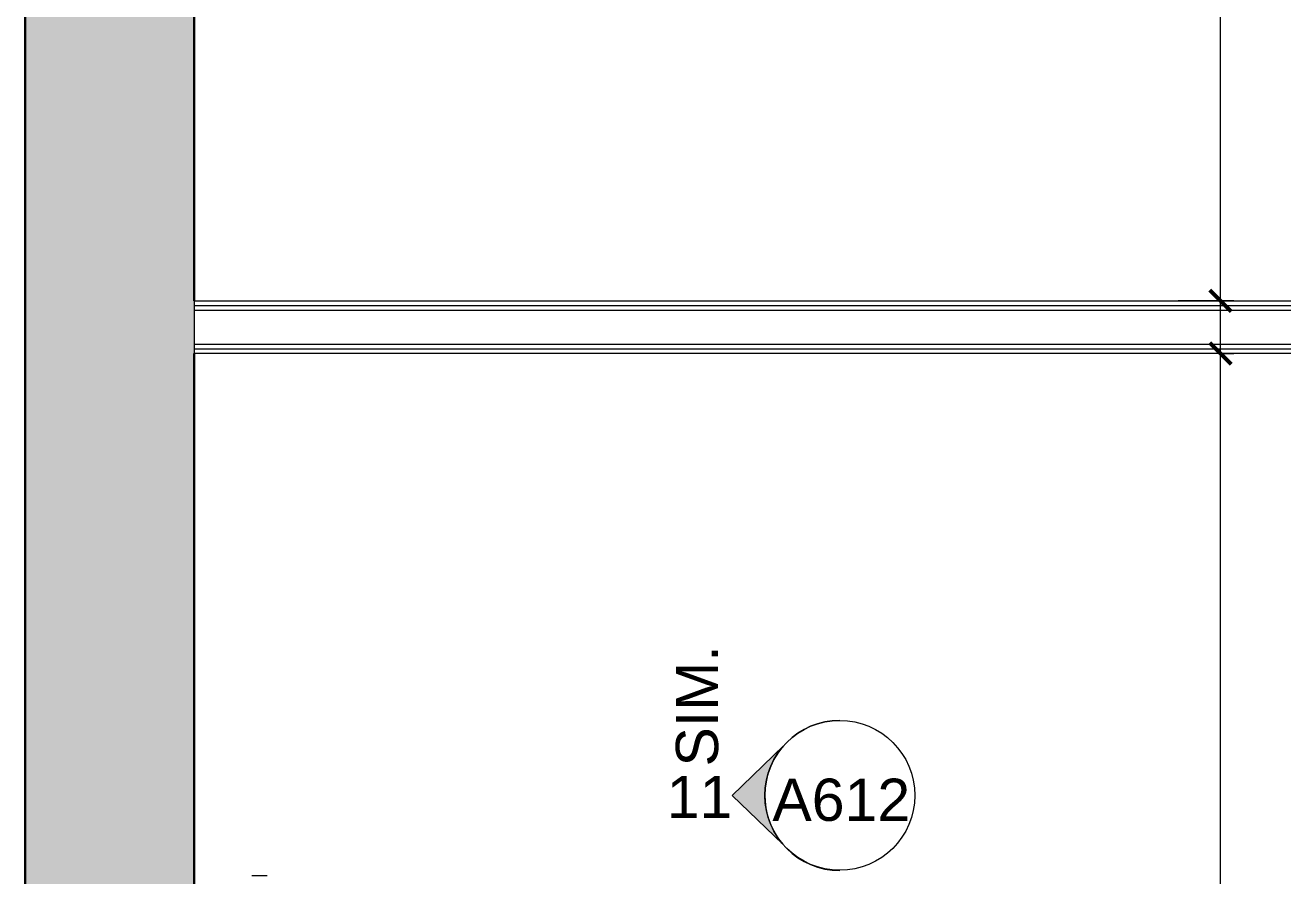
# Model space of a CAD drawing. Header units: inches. Extents: x -1176 to 1507, y -2587 to 978.
# Drawn here: x -1035.1 to -901, y -387.3 to -296.6 of the extents above; entities that cross this region are included whole.
import ezdxf

# ---------------------------------------------------------------- set-up
doc = ezdxf.new("R2010")
doc.units = ezdxf.units.IN
doc.header["$MEASUREMENT"] = 0
for name, color, linetype, lineweight in [('A-ANNO-DIMS', 211, 'Continuous', 9), ('A-ANNO-DIMS-48', 211, 'Continuous', 9), ('A-GENM', 13, 'Continuous', 18), ('A-WALL', 113, 'Continuous', 18), ('A-WALL-PATT', 111, 'Continuous', 18), ('G-ANNO-SYMB', 111, 'Continuous', 9), ('I-WALL', 2, 'Continuous', 18)]:
    doc.layers.add(name, color=color, linetype=linetype, lineweight=lineweight)
doc.styles.add('Arial', font='arial.ttf', dxfattribs={"height": 4.5})
doc.styles.add('Swis721 Lt BT', font='swissl.ttf', dxfattribs={"height": 4.5})
doc.dimstyles.new('OTJ_-_3_32__Linear__1_2__Tolerance_1', dxfattribs={"dimscale": 12, "dimtxt": 4.748918, "dimasz": 0.1875, "dimexe": 0.375, "dimexo": 0.25, "dimgap": 0.25, "dimtad": 1, "dimdec": 1, "dimrnd": 0.5, "dimzin": 3, "dimdsep": 46, "dimlunit": 4, "dimtxsty": 'Swis721 Lt BT', "dimblk1": 'OBLIQUE', "dimblk2": 'OBLIQUE', "dimsah": 1, "dimcen": 0.09, "dimdle": 0.375, "dimazin": 0, "dimtfac": 1, "dimtdec": 4, "dimtix": 1, "dimtmove": 0, "dimatfit": 3, "dimfxl": 1, "dimtvp": 1, "dimfrac": 2, "dimtolj": 1, "dimtzin": 0, "dimarcsym": 2})

# ---------------------------------------------------------------- blocks, each defined once
blk = doc.blocks.new('Cast_Iron_Radiator_8182 - Cast_Iron_Radiator_8182-V56-2nd Floor Construction')
at = {"layer": 'A-GENM', "lineweight": 9}
blk.add_line((-8.93, 0.82), (-8.93, -0.82), dxfattribs=at)
blk = doc.blocks.new('Elevation - Filled Arrow 2-347888-2nd Floor Construction')
at = {"layer": 'G-ANNO-SYMB'}
blk.add_circle((0, 0), 0.1664, dxfattribs=at)
blk = doc.blocks.new('Elevation - Filled Arrow-151867-2nd Floor Construction')
at = {"layer": 'G-ANNO-SYMB'}
h = blk.add_hatch(color=256, dxfattribs=at)
edge = h.paths.add_edge_path(flags=0)
edge.add_line((0, 0.2393), (0.1103, 0.1247))
edge.add_arc((-0.0002, -0.0002), 0.1667, 48.498, 130.5571)
edge.add_line((-0.1085, 0.1265), (0, 0.2393))
for p, q in [((0, 0.2393), (-0.1085, 0.1265)), ((-0.1084, 0.1266), (0, 0.2393)), ((0, 0.2393), (-0.1084, 0.1266)), ((0, 0.2393), (0.11, 0.1249)), ((0.1103, 0.1247), (0, 0.2393))]:
    blk.add_line(p, q, dxfattribs=at)
blk.add_arc((-0.0002, -0.0002), 0.1667, 48.498, 130.5571, dxfattribs=at)
blk.add_ellipse((-0.0002, -0.0001), major_axis=(-0.1667, 0), ratio=0.999376, start_param=3.141593, end_param=6.283185, dxfattribs=at)
blk = doc.blocks.new('DIMBLOCK53-2nd Floor Construction')
at = {"layer": 'A-ANNO-DIMS-48'}
for p, q in [((-907.68, -330.48), (-907.68, -169.43)), ((-906.27, -173.93), (-912.18, -173.93)), ((-907.68, -173.93), (-906.27, -173.93)), ((-906.27, -325.98), (-912.18, -325.98)), ((-907.68, -325.98), (-906.27, -325.98))]:
    blk.add_line(p, q, dxfattribs=at)
at = {"layer": 'A-ANNO-DIMS-48', "lineweight": 50}
for p, q in [((-907.68, -173.93), (-908.81, -172.8)), ((-907.68, -173.93), (-906.56, -175.05)), ((-907.68, -325.98), (-908.81, -324.86)), ((-907.68, -325.98), (-906.56, -327.11))]:
    blk.add_line(p, q, dxfattribs=at)
at = {"layer": 'A-ANNO-DIMS-48', "color": 0, "insert": (-916.69, -254.21), "char_height": 4.5, "width": 10.2215, "attachment_point": 1, "rotation": 90, "line_spacing_factor": 1.005062, "style": 'Swis721 Lt BT'}
blk.add_mtext('EQ', dxfattribs=at)
blk = doc.blocks.new('_Oblique')
at = {"color": 0, "linetype": 'ByBlock', "lineweight": -2}
blk.add_line((-0.5, -0.5), (0.5, 0.5), dxfattribs=at)
blk = doc.blocks.new('DIMBLOCK54-2nd Floor Construction')
at = {"layer": 'A-ANNO-DIMS-48'}
for p, q in [((-907.68, -496.36), (-907.68, -327.11)), ((-906.27, -331.61), (-912.18, -331.61)), ((-907.68, -331.61), (-906.27, -331.61)), ((-906.27, -491.86), (-912.18, -491.86)), ((-907.68, -491.86), (-906.27, -491.86))]:
    blk.add_line(p, q, dxfattribs=at)
at = {"layer": 'A-ANNO-DIMS-48', "lineweight": 50}
for p, q in [((-907.68, -331.61), (-908.81, -330.48)), ((-907.68, -331.61), (-906.56, -332.73)), ((-907.68, -491.86), (-908.81, -490.74)), ((-907.68, -491.86), (-906.56, -492.99))]:
    blk.add_line(p, q, dxfattribs=at)
at = {"layer": 'A-ANNO-DIMS-48', "color": 0, "insert": (-916.69, -415.99), "char_height": 4.5, "width": 10.2215, "attachment_point": 1, "rotation": 90, "line_spacing_factor": 1.005062, "style": 'Swis721 Lt BT'}
blk.add_mtext('EQ', dxfattribs=at)

msp = doc.modelspace()

# ---------------------------------------------------------------- hatches: boundary and pattern name
at = {"layer": 'A-WALL-PATT'}
h = msp.add_hatch(color=250, dxfattribs=at)
h.paths.add_polyline_path([(-1017.06, -1275.19), (-1017.06, -1210.94), (-1035.06, -1210.94), (-1035.06, -1275.19)], flags=0)
h.paths.add_polyline_path([(-1017.06, -1169.44), (-1017.06, -1003.94), (-1035.06, -1003.94), (-1035.06, -1169.44)], flags=0)
h.paths.add_polyline_path([(-1017.06, -962.44), (-1017.06, -859.94), (-1035.06, -859.94), (-1035.06, -962.44)], flags=0)
h.paths.add_polyline_path([(-1017.06, -818.44), (-1017.06, -715.94), (-1035.06, -715.94), (-1035.06, -818.44)], flags=0)
h.paths.add_polyline_path([(-1017.06, -674.44), (-1017.06, -567.94), (-1035.06, -567.94), (-1035.06, -674.44)], flags=0)
h.paths.add_polyline_path([(-1035.06, -534.44), (-1017.06, -534.44), (-1017.06, -425.69), (-1035.06, -425.69), (-1035.06, -498.56)], flags=0)
h.paths.add_polyline_path([(-1017.06, -388.69), (-1017.06, -275.19), (-1035.06, -275.19), (-1035.06, -388.69)], flags=0)
h.paths.add_polyline_path([(-1017.06, -239.19), (-1017.06, -119.5), (-1035.06, -119.5), (-1035.06, -239.19)], flags=0)
h.paths.add_polyline_path([(-1035.06, -83.5), (-1017.06, -83.5), (-1017.06, 16.25), (-1035.06, 16.25), (-1035.06, -8.75)], flags=0)

# ---------------------------------------------------------------- linework, layer by layer
at = {"layer": 'A-WALL', "color": 8, "lineweight": 30}
for p, q in [((-1035.06, -388.69), (-1035.06, -275.19)), ((-1017.06, -325.98), (-1017.06, -275.19)), ((-1017.06, -388.69), (-1017.06, -331.61))]:
    msp.add_line(p, q, dxfattribs=at)
at = {"layer": 'A-WALL'}
for p, q in [((-1017.06, -325.98), (-1017.06, -331.61)), ((-1017.06, -326.48), (-864.05, -326.48)), ((-1017.06, -326.98), (-863.55, -326.98)), ((-1017.06, -330.61), (-863.55, -330.61)), ((-1017.06, -331.11), (-864.05, -331.11))]:
    msp.add_line(p, q, dxfattribs=at)
at = {"layer": 'I-WALL'}
for p, q in [((-1017.06, -325.98), (-864.55, -325.98)), ((-864.55, -331.61), (-1017.06, -331.61))]:
    msp.add_line(p, q, dxfattribs=at)

# ---------------------------------------------------------------- block references
at = {"layer": 'A-GENM', "lineweight": 9, "rotation": 269.9999999999999}
msp.add_blockref('Cast_Iron_Radiator_8182 - Cast_Iron_Radiator_8182-V56-2nd Floor Construction', (-1010.08, -396.19), dxfattribs=at)
at = {"layer": 'G-ANNO-SYMB', "xscale": 47.99999999999997, "yscale": 47.99999999999997, "zscale": 47.99999999999997, "rotation": 89.99999999999947}
msp.add_blockref('Elevation - Filled Arrow-151867-2nd Floor Construction', (-948.25, -378.68), dxfattribs=at)
at = {"layer": 'G-ANNO-SYMB', "xscale": 47.99999999999997, "yscale": 47.99999999999997, "zscale": 47.99999999999997}
msp.add_blockref('Elevation - Filled Arrow 2-347888-2nd Floor Construction', (-948.25, -378.68), dxfattribs=at)

# ---------------------------------------------------------------- texts
at = {"layer": 'G-ANNO-SYMB', "insert": (-965.72, -375.61), "char_height": 4.5, "width": 14.9985, "attachment_point": 1, "rotation": 90, "style": 'Swis721 Lt BT'}
msp.add_mtext('SIM.', dxfattribs=at)
at = {"layer": 'G-ANNO-SYMB', "char_height": 4.5, "attachment_point": 1}
for s, insert, width, style in [('11', (-966.69, -376.6), 8.181, 'Swis721 Lt BT'), ('A612', (-955.43, -376.9), 17.877, 'Arial')]:
    msp.add_mtext(s, dxfattribs=dict(at, insert=insert, width=width, style=style))

# ---------------------------------------------------------------- dimensions: what is measured, and where the dimension line sits
at = {"layer": 'A-ANNO-DIMS'}
for base, p1, p2, override, picture, middle in [((-907.68, -173.93), (-909.27, -325.98), (-909.27, -173.93), {"dimpost": '<>', "dimfxl": 152.055286}, 'DIMBLOCK53-2nd Floor Construction', (-913.16, -249.95)), ((-907.68, -331.61), (-909.27, -491.86), (-909.27, -331.61), {"dimpost": '<>', "dimfxl": 160.257214}, 'DIMBLOCK54-2nd Floor Construction', (-913.16, -411.74))]:
    dim = msp.add_linear_dim(base=base, p1=p1, p2=p2, angle=90, text='EQ', dimstyle='OTJ_-_3_32__Linear__1_2__Tolerance_1', override=override, dxfattribs=at)
    dim.commit()
    dim.dimension.update_dxf_attribs({"geometry": picture, "text_midpoint": middle})

doc.saveas('drawing.dxf')
